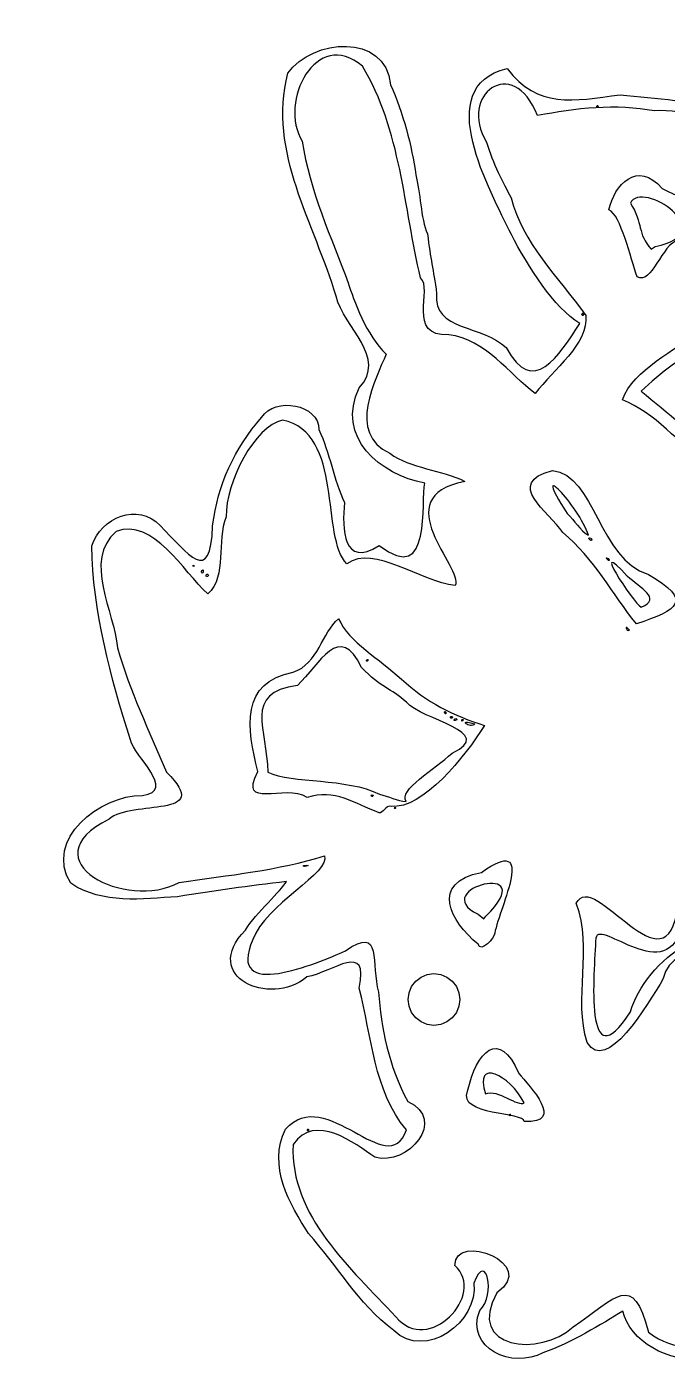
# Model space of a CAD drawing. Extents: x 0.3 to 57.7, y 35.9 to 130.4.
# Drawn here: x 0.28 to 10.76, y 104.48 to 126.5 of the extents above; entities that cross this region are included whole.
import ezdxf

# ---------------------------------------------------------------- set-up
doc = ezdxf.new("R2010")
doc.units = 0
doc.layers.get('0').update_dxf_attribs({"linetype": 'CONTINUOUS'})

msp = doc.modelspace()

# ---------------------------------------------------------------- linework, layer by layer
at = {"color": 7}
for p, q in [((9.631008, 125.202743), (9.631008, 125.202743)), ((10.50159, 122.863663), (10.563594, 122.907018)), ((10.563594, 122.907018), (10.563592, 122.907049)), ((10.268085, 122.414004), (10.268085, 122.414004)), ((9.391272, 121.798251), (9.391272, 121.798251)), ((9.473497, 118.181162), (9.473497, 118.181162)), ((9.517078, 118.136543), (9.517078, 118.136543)), ((9.794903, 117.79999), (9.794903, 117.79999)), ((3.020836, 117.673789), (3.020836, 117.673789)), ((3.163056, 117.615572), (3.163056, 117.615572)), ((3.25372, 117.523903), (3.25372, 117.523903)), ((10.335675, 117.002512), (10.335675, 117.002512)), ((10.257036, 116.731669), (10.257036, 116.731669)), ((10.106428, 116.629332), (10.106428, 116.629332)), ((5.863593, 116.133482), (5.863593, 116.133482)), ((7.144529, 115.268115), (7.144529, 115.268115)), ((7.254127, 115.201903), (7.254127, 115.201903)), ((7.315829, 115.160925), (7.315829, 115.160925)), ((7.424581, 115.159513), (7.424581, 115.159513)), ((7.613895, 115.094235), (7.613895, 115.094235)), ((5.94507, 113.929016), (5.94507, 113.929016)), ((6.048536, 113.639967), (6.048536, 113.639967)), ((6.292567, 113.717973), (6.292567, 113.717973)), ((6.486934, 113.825102), (6.486934, 113.825102)), ((4.883991, 112.774544), (4.883991, 112.774544)), ((7.665133, 111.980435), (7.760744, 111.904774)), ((7.760744, 111.904774), (7.793674, 111.948321)), ((7.793674, 111.948321), (7.793665, 111.948276)), ((7.665449, 111.488209), (7.665449, 111.488209)), ((8.418604, 108.893091), (8.418604, 108.893091)), ((8.199419, 108.694412), (8.199419, 108.694412)), ((8.418615, 108.58824), (8.418615, 108.58824)), ((4.897763, 108.447784), (4.897763, 108.447784))]:
    msp.add_line(p, q, dxfattribs=at)
at = {"color": 5}
for p, q in [((6.731999, 110.950172), (6.834099, 110.992466)), ((6.834099, 110.992466), (6.943666, 111.006887)), ((6.943666, 111.006893), (7.053233, 110.992471)), ((7.053233, 110.992466), (7.155332, 110.950172)), ((6.534757, 110.693127), (6.577048, 110.795226)), ((6.577048, 110.795226), (6.644324, 110.882898)), ((6.644324, 110.882898), (6.731999, 110.950172)), ((7.155332, 110.950172), (7.243007, 110.882898)), ((7.243007, 110.882898), (7.310283, 110.795226)), ((7.310283, 110.795226), (7.352574, 110.693127)), ((6.520332, 110.583559), (6.534757, 110.693127)), ((6.534757, 110.473992), (6.520333, 110.583559)), ((7.352574, 110.693127), (7.366999, 110.583559)), ((7.366999, 110.583559), (7.352575, 110.473992)), ((6.577048, 110.371893), (6.534757, 110.473992)), ((6.644324, 110.284215), (6.577048, 110.371893)), ((7.310283, 110.371893), (7.243007, 110.284215)), ((7.352574, 110.473992), (7.310283, 110.371893)), ((6.731999, 110.216939), (6.644324, 110.284215)), ((6.834099, 110.174648), (6.731999, 110.216939)), ((6.943666, 110.160226), (6.834099, 110.174648)), ((7.053233, 110.174648), (6.943666, 110.160226)), ((7.155332, 110.216939), (7.053233, 110.174648)), ((7.243007, 110.284215), (7.155332, 110.216939))]:
    msp.add_line(p, q, dxfattribs=at)
at = {"color": 7}
for points in [[(5.77237, 125.858343), (5.015041, 126.503096), (4.39081, 125.274436), (4.78637, 124.63093)], [(4.549182, 125.743351), (4.95721, 126.316446), (6.146362, 126.409734), (6.232903, 125.556861)], [(8.640659, 125.05058), (8.233334, 126.075913), (7.330634, 125.378302), (7.803032, 124.618981)], [(5.339557, 122.098005), (4.991396, 123.275577), (4.21962, 124.451566), (4.549182, 125.743351)], [(6.724424, 122.393153), (6.450685, 123.538854), (6.40155, 124.824771), (5.77237, 125.858343)], [(8.209867, 123.104542), (7.866086, 123.825462), (6.890819, 125.521118), (8.139895, 125.821806)], [(8.139895, 125.821806), (8.643332, 125.164553), (9.220211, 125.287322), (9.988778, 125.391815)], [(6.232903, 125.556861), (6.435141, 125.102441), (6.581749, 124.553849), (6.645627, 124.081889)], [(9.988778, 125.391815), (10.596908, 125.32985), (11.169145, 125.301442), (11.82368, 125.102687)], [(10.552455, 125.12695), (9.933322, 125.248553), (9.249223, 125.172178), (8.640659, 125.05058)], [(9.631008, 125.202743), (9.614413, 125.253117), (9.597234, 125.153597), (9.631008, 125.202743)], [(12.268169, 124.833348), (11.718888, 124.819971), (11.040685, 125.190136), (10.552455, 125.12695)], [(4.78637, 124.63093), (4.902603, 123.840214), (5.269221, 123.033078), (5.539418, 122.313267)], [(7.803032, 124.618981), (7.912091, 124.261498), (8.068214, 123.955262), (8.207838, 123.706886)], [(9.807606, 123.510708), (9.893906, 123.915578), (10.272522, 124.329878), (10.679545, 123.859972)], [(6.645627, 124.081889), (6.719849, 123.810462), (6.725612, 123.368217), (6.836497, 123.115721)], [(10.563592, 122.907049), (11.679668, 123.130033), (10.342222, 124.005624), (10.15845, 123.620397)], [(10.679545, 123.859972), (11.136929, 123.612664), (11.904455, 123.43685), (10.946587, 123.010455)], [(8.207838, 123.706886), (8.382214, 122.975155), (8.979173, 122.409011), (9.427074, 121.781067)], [(10.15845, 123.620397), (10.375759, 123.279735), (10.261608, 123.123107), (10.50159, 122.863663)], [(10.268085, 122.414004), (10.163338, 122.713247), (10.000671, 123.423397), (9.807606, 123.510708)], [(6.836497, 123.115721), (6.885756, 122.689405), (6.933505, 122.555781), (6.986301, 122.135281)], [(9.330334, 121.650866), (8.909747, 121.898576), (8.481587, 122.585434), (8.209867, 123.104542)], [(10.946587, 123.010455), (10.669067, 122.956802), (10.510878, 122.265354), (10.268085, 122.414004)], [(5.539418, 122.313267), (5.627028, 122.032191), (5.839784, 121.449529), (6.159178, 121.144517)], [(7.184536, 121.464236), (6.488404, 121.422639), (6.933305, 122.226109), (6.724424, 122.393153)], [(5.719651, 120.596876), (6.184155, 121.090796), (5.473875, 121.570523), (5.339557, 122.098005)], [(6.986301, 122.135281), (6.911805, 121.528594), (7.76005, 121.623056), (8.123546, 121.253531)], [(9.427074, 121.781067), (9.484504, 121.325783), (8.893742, 120.885333), (8.601552, 120.504104)], [(9.391272, 121.798251), (9.357188, 121.870441), (9.357188, 121.726062), (9.391272, 121.798251)], [(8.123546, 121.253531), (8.560994, 120.435208), (8.991049, 121.115508), (9.330334, 121.650866)], [(10.028812, 120.397571), (10.211446, 120.910391), (10.893233, 121.187599), (11.309344, 121.551784)], [(8.601552, 120.504104), (8.175608, 120.81318), (7.79189, 121.39596), (7.184536, 121.464236)], [(6.159178, 121.144517), (5.998554, 120.757342), (5.502659, 119.840208), (6.222599, 119.52415)], [(11.413377, 121.318138), (11.023481, 121.121429), (10.645916, 120.839382), (10.33653, 120.538555)], [(4.121121, 120.111418), (4.338181, 120.456801), (5.065829, 120.325551), (5.059183, 119.911189)], [(6.795036, 119.034655), (6.063121, 119.171493), (5.32763, 119.78772), (5.719651, 120.596876)], [(10.33653, 120.538555), (11.208213, 119.839832), (12.116864, 119.064867), (12.591307, 118.042803)], [(11.407193, 119.321585), (10.97254, 119.68689), (10.548998, 120.193358), (10.028812, 120.397571)], [(3.320178, 118.335915), (3.399849, 119.013257), (3.681741, 119.601405), (4.121121, 120.111418)], [(4.465695, 120.066863), (4.011227, 119.972739), (3.528568, 119.056107), (3.542636, 118.482022)], [(5.514783, 117.716698), (5.087095, 118.138572), (5.471292, 119.862667), (4.465695, 120.066863)], [(5.059183, 119.911189), (5.237768, 119.5305), (5.300683, 119.08999), (5.48045, 118.717443)], [(6.222599, 119.52415), (6.553042, 119.269227), (7.075833, 119.259087), (7.446701, 119.063481)], [(9.473497, 118.181162), (9.318927, 118.661851), (8.48783, 119.529964), (9.123101, 118.535827)], [(9.052111, 118.226496), (8.825605, 118.567185), (8.083417, 119.031122), (8.882171, 119.243691)], [(8.882171, 119.243691), (9.574854, 119.17153), (9.650295, 117.781166), (10.452746, 117.539626)], [(6.047017, 118.012932), (6.927999, 117.327336), (6.717148, 118.762864), (6.795036, 119.034655)], [(7.446701, 119.063481), (6.131531, 118.798461), (7.435299, 117.647054), (7.292582, 117.358456)], [(1.341659, 118.007158), (1.493133, 118.472322), (2.094405, 118.72911), (2.460252, 118.340346)], [(5.48045, 118.717443), (5.433432, 118.285127), (5.452256, 117.638472), (6.047017, 118.012932)], [(3.242897, 117.221652), (2.831595, 117.592111), (2.351819, 118.473112), (1.738158, 118.243652)], [(3.542636, 118.482022), (3.374988, 118.088308), (3.562307, 117.5193), (3.242897, 117.221652)], [(9.123101, 118.535827), (9.25018, 118.429743), (9.325373, 118.263503), (9.473497, 118.181162)], [(1.738158, 118.243652), (1.193458, 117.764777), (1.70984, 116.939012), (1.763502, 116.337915)], [(2.460252, 118.340346), (2.916673, 117.884256), (3.283816, 117.334482), (3.320178, 118.335915)], [(7.292582, 117.358456), (6.719002, 117.419258), (5.972584, 118.031404), (5.514783, 117.716698)], [(10.257036, 116.731669), (9.866723, 117.216786), (9.565211, 117.8045), (9.052111, 118.226496)], [(9.517078, 118.136543), (9.415689, 118.161012), (9.566306, 118.031867), (9.517078, 118.136543)], [(10.113377, 117.508172), (9.466509, 118.211013), (10.194496, 117.086721), (10.335675, 117.002512)], [(1.974192, 114.832017), (1.653009, 115.849519), (1.35459, 116.947428), (1.341659, 118.007158)], [(9.794903, 117.79999), (9.694536, 117.849577), (9.872071, 117.705118), (9.794903, 117.79999)], [(3.020836, 117.673789), (2.988544, 117.721318), (2.981226, 117.647232), (3.020836, 117.673789)], [(3.163056, 117.615572), (3.096466, 117.596381), (3.169124, 117.507382), (3.163056, 117.615572)], [(3.25372, 117.523903), (3.217821, 117.600707), (3.187358, 117.449978), (3.25372, 117.523903)], [(10.335675, 117.002512), (10.683787, 117.148819), (10.308214, 117.323207), (10.113377, 117.508172)], [(10.452746, 117.539626), (11.196529, 117.113005), (10.935402, 116.955183), (10.257036, 116.731669)], [(4.639962, 115.941317), (5.049125, 116.079391), (5.106656, 116.586042), (5.382615, 116.815094)], [(5.755716, 116.018254), (5.400813, 116.778219), (5.067534, 116.070936), (4.709318, 115.723148)], [(5.382615, 116.815094), (5.543733, 116.442713), (6.060115, 116.148022), (6.410407, 115.828961)], [(10.106428, 116.629332), (10.028016, 116.753005), (10.219283, 116.582656), (10.106428, 116.629332)], [(1.763502, 116.337915), (1.966295, 115.634649), (2.277756, 114.977043), (2.564948, 114.3035)], [(5.863593, 116.133482), (5.846264, 116.187669), (5.81452, 116.081068), (5.863593, 116.133482)], [(4.062146, 114.316778), (3.878052, 115.018064), (3.770153, 115.777882), (4.639962, 115.941317)], [(6.493504, 115.448805), (6.230476, 115.686002), (6.082459, 115.678514), (5.755716, 116.018254)], [(6.410407, 115.828961), (6.81423, 115.45281), (7.280486, 115.220298), (7.770808, 115.06925)], [(4.709318, 115.723148), (3.802137, 115.601979), (4.218186, 115.004551), (4.220955, 114.303528)], [(7.240233, 114.617283), (7.993357, 114.958035), (6.734059, 115.160964), (6.493504, 115.448805)], [(7.144529, 115.268115), (7.090246, 115.351707), (7.123418, 115.217871), (7.144529, 115.268115)], [(7.254127, 115.201903), (7.200677, 115.252305), (7.200677, 115.151501), (7.254127, 115.201903)], [(7.315829, 115.160925), (7.316676, 115.228294), (7.218076, 115.116802), (7.315829, 115.160925)], [(7.613895, 115.094235), (7.302107, 115.187767), (7.539688, 115.007675), (7.613895, 115.094235)], [(7.424581, 115.159513), (7.398475, 115.194865), (7.378584, 115.103083), (7.424581, 115.159513)], [(7.770808, 115.06925), (7.455072, 114.562405), (6.756222, 113.693617), (6.243159, 113.744877)], [(2.170229, 113.924602), (2.74491, 113.999069), (2.032372, 114.557164), (1.974192, 114.832017)], [(6.486934, 113.825102), (6.352495, 114.005749), (6.956086, 114.349296), (7.240233, 114.617283)], [(2.564948, 114.3035), (3.357928, 113.527256), (1.988297, 113.859002), (1.623923, 113.536284)], [(4.868014, 113.8899), (4.499957, 114.127145), (3.728533, 113.666129), (4.062146, 114.316778)], [(4.220955, 114.303528), (4.629988, 114.115319), (5.506395, 114.219406), (6.053294, 113.94164)], [(0.995677, 112.485001), (0.55688, 113.209759), (1.470166, 113.924788), (2.170229, 113.924602)], [(6.048536, 113.639967), (5.635063, 113.794368), (5.315672, 114.034485), (4.868014, 113.8899)], [(5.94507, 113.929016), (5.88319, 113.955376), (5.940385, 113.861918), (5.94507, 113.929016)], [(6.053294, 113.94164), (6.200083, 113.916663), (6.338632, 113.823758), (6.486934, 113.825102)], [(6.243159, 113.744877), (6.147844, 113.766693), (6.103927, 113.625957), (6.048536, 113.639967)], [(6.292567, 113.717973), (6.353567, 113.737192), (6.296885, 113.692996), (6.292567, 113.717973)], [(1.623923, 113.536284), (0.278962, 112.857599), (1.909346, 112.02661), (2.772314, 112.49934)], [(7.720849, 112.664644), (8.639626, 113.313645), (8.02474, 112.110627), (7.938121, 111.666593)], [(2.772314, 112.49934), (3.575174, 112.616903), (4.397107, 112.699094), (5.149714, 112.933186)], [(5.149714, 112.933186), (5.271849, 112.674219), (4.171806, 112.128063), (3.97771, 111.563336)], [(4.883991, 112.774544), (4.775428, 112.797884), (4.775177, 112.735177), (4.883991, 112.774544)], [(7.793665, 111.948276), (8.744788, 112.883577), (6.810251, 112.39327), (7.665133, 111.980435)], [(9.272044, 112.158103), (9.554585, 112.751783), (10.760097, 110.628438), (10.936116, 112.119466)], [(7.665449, 111.488209), (7.2092, 111.863573), (6.866277, 112.494201), (7.720849, 112.664644)], [(2.745917, 112.266521), (2.160278, 112.230527), (1.527999, 112.13649), (0.995677, 112.485001)], [(4.526892, 112.513765), (3.90928, 112.440043), (3.356782, 112.36351), (2.745917, 112.266521)], [(3.855181, 111.719809), (4.030125, 112.001266), (4.447678, 112.366998), (4.526892, 112.513765)], [(9.452985, 109.881458), (9.217815, 110.590381), (9.554991, 111.422251), (9.272044, 112.158103)], [(10.161064, 110.380966), (10.372843, 111.190665), (11.702985, 112.238367), (12.181425, 111.183375)], [(11.002114, 111.812934), (10.781222, 110.756833), (9.664717, 111.916484), (9.59216, 111.589512)], [(4.862291, 110.952139), (4.245429, 110.450043), (3.119458, 110.953832), (3.855181, 111.719809)], [(5.494008, 111.378376), (6.113212, 111.822143), (5.899536, 111.14963), (6.03708, 110.701796)], [(7.938121, 111.666593), (7.934028, 111.600883), (7.710472, 111.333605), (7.665449, 111.488209)], [(3.97771, 111.563336), (3.525621, 110.532647), (5.038284, 111.18235), (5.494008, 111.378376)], [(5.717156, 110.77043), (5.884759, 111.547128), (5.302777, 111.03737), (4.862291, 110.952139)], [(9.59216, 111.589512), (9.567381, 111.002942), (9.391709, 109.206566), (10.161064, 110.380966)], [(11.991588, 110.866332), (12.138318, 111.56116), (10.824554, 111.583653), (10.697963, 110.92565)], [(6.493007, 108.448184), (5.954386, 109.097264), (5.926283, 109.977343), (5.717156, 110.77043)], [(10.697963, 110.92565), (10.435533, 110.4847), (9.756738, 109.346774), (9.452985, 109.881458)], [(6.03708, 110.701796), (6.078002, 110.128931), (6.197131, 109.493166), (6.515278, 108.912767)], [(7.494622, 109.080246), (7.63835, 109.738583), (8.013302, 110.114738), (8.331078, 109.373252)], [(8.418604, 108.893091), (8.19295, 109.347548), (7.58525, 109.640776), (7.788591, 109.037024)], [(8.331078, 109.373252), (8.510129, 109.16195), (9.108651, 108.547123), (8.418615, 108.58824)], [(4.513424, 108.463057), (5.177716, 109.21122), (6.181324, 107.590728), (6.493007, 108.448184)], [(8.418615, 108.58824), (8.437101, 108.735639), (7.317257, 108.683484), (7.494622, 109.080246)], [(7.788591, 109.037024), (7.982983, 109.133468), (8.321694, 108.81185), (8.418604, 108.893091)], [(6.515278, 108.912767), (7.171348, 108.625908), (6.515196, 107.845064), (5.974943, 108.001621)], [(5.974943, 108.001621), (5.655662, 108.224407), (4.994066, 108.739644), (4.636276, 108.2086)], [(8.199419, 108.694412), (8.182711, 108.745), (8.16538, 108.645164), (8.199419, 108.694412)], [(4.889892, 106.750742), (4.588747, 107.225214), (4.21196, 107.856054), (4.513424, 108.463057)], [(4.897763, 108.447784), (4.862341, 108.497398), (4.862632, 108.398073), (4.897763, 108.447784)], [(4.636276, 108.2086), (4.583373, 107.04057), (5.58704, 106.179267), (6.316582, 105.391901)], [(6.284651, 105.164029), (5.689778, 105.612695), (5.359321, 106.236826), (4.889892, 106.750742)], [(7.283958, 106.229263), (7.282829, 106.786268), (8.672093, 106.258456), (7.97313, 105.784557)], [(7.692277, 105.49314), (7.961683, 105.747913), (7.79855, 106.484894), (7.596118, 105.942872)], [(6.316582, 105.391901), (6.848847, 104.739482), (7.815261, 105.760506), (7.283958, 106.229263)], [(9.222946, 105.22758), (9.928307, 105.700257), (10.200208, 106.140919), (10.45681, 105.137602)], [(7.596118, 105.942872), (7.676114, 105.301855), (6.803367, 104.673036), (6.284651, 105.164029)], [(7.97313, 105.784557), (7.454931, 104.859291), (8.67949, 104.725168), (9.222946, 105.22758)], [(8.727194, 104.802229), (8.23319, 104.524988), (7.450023, 104.875604), (7.692277, 105.49314)], [(10.037216, 105.483194), (9.689324, 105.271181), (9.180119, 104.957406), (8.727194, 104.802229)], [(11.340118, 104.699294), (10.797994, 104.629873), (10.142273, 104.989407), (10.037216, 105.483194)], [(10.45681, 105.137602), (11.316769, 104.484641), (12.27591, 105.285644), (13.159841, 105.456798)]]:
    msp.add_open_spline(points, degree=3, dxfattribs=at)

doc.saveas('drawing.dxf')
